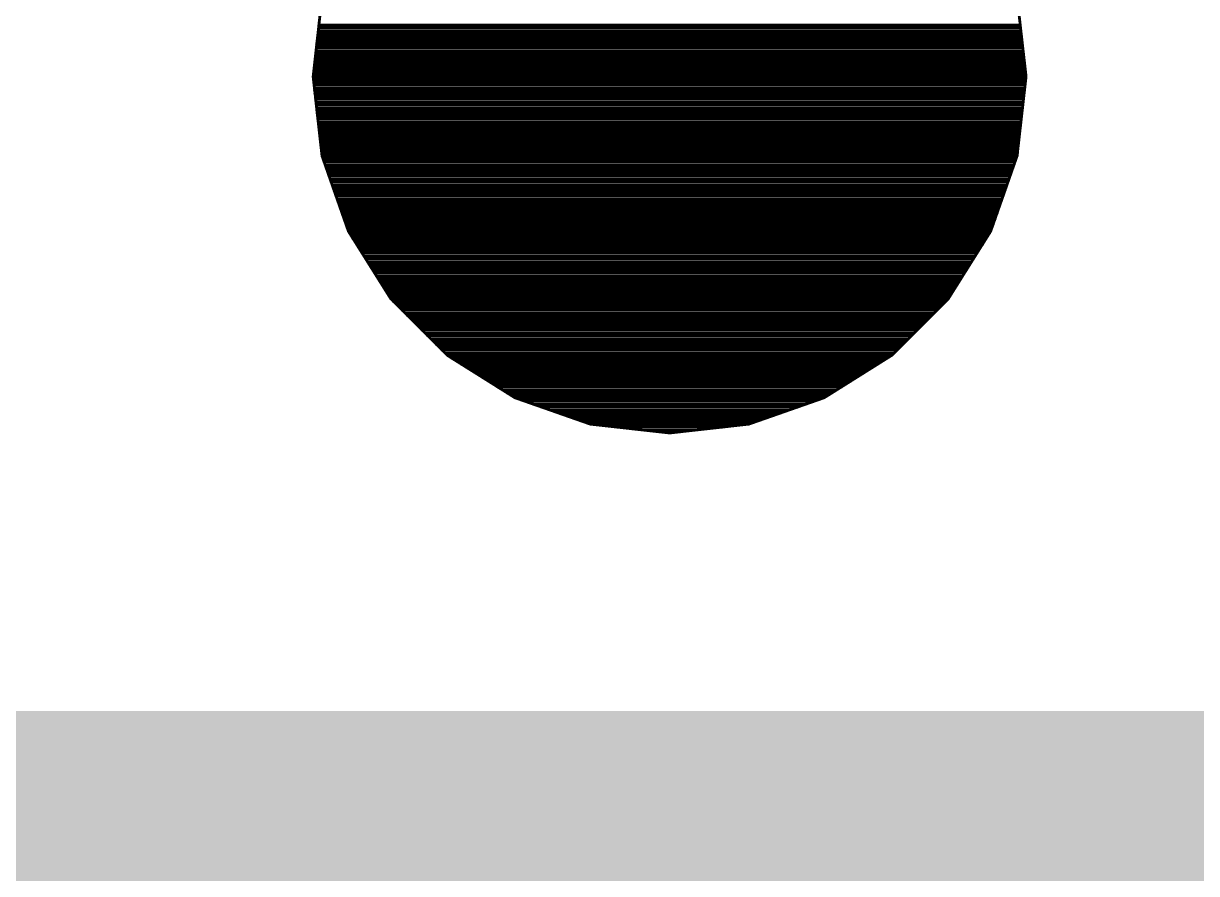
# Model space of a CAD drawing. Extents: x -11.4 to 25.5, y -10.2 to 36.9.
# Drawn here: x 10.696 to 11.741, y 5.799 to 6.556 of the extents above; entities that cross this region are included whole.
import ezdxf

# ---------------------------------------------------------------- set-up
doc = ezdxf.new("R2010")
doc.units = 0
doc.layers.add('16', color=132, linetype='CONTINUOUS')
doc.layers.add('21', color=41, linetype='CONTINUOUS')

msp = doc.modelspace()

# ---------------------------------------------------------------- linework, layer by layer
at = {"layer": '16', "const_width": 0.2032}
msp.add_lwpolyline([(8.128, 5.842), (14.351, 5.842)], dxfattribs=at)
at = {"layer": '21', "const_width": 0.0025}
for points in [[(10.9617, 6.5794), (10.9538, 6.5088)], [(11.5888, 6.5088), (11.5808, 6.5794)], [(10.9587, 6.5523), (11.5838, 6.5523)], [(10.9589, 6.5548), (11.5836, 6.5548)], [(10.9572, 6.5396), (11.5853, 6.5396)], [(10.9575, 6.5421), (11.585, 6.5421)], [(10.9578, 6.5447), (11.5847, 6.5447)], [(10.9581, 6.5472), (11.5844, 6.5472)], [(10.9584, 6.5497), (11.5841, 6.5497)], [(10.9561, 6.5294), (11.5864, 6.5294)], [(10.9564, 6.5319), (11.5861, 6.5319)], [(10.9566, 6.5345), (11.5859, 6.5345)], [(10.9569, 6.537), (11.5856, 6.537)], [(10.9549, 6.5192), (11.5876, 6.5192)], [(10.9552, 6.5218), (11.5873, 6.5218)], [(10.9555, 6.5243), (11.587, 6.5243)], [(10.9558, 6.5269), (11.5867, 6.5269)], [(10.9538, 6.5091), (11.5887, 6.5091)], [(10.9538, 6.5088), (10.9617, 6.4381)], [(10.9541, 6.5116), (11.5884, 6.5116)], [(10.9544, 6.5142), (11.5881, 6.5142)], [(10.9546, 6.5167), (11.5879, 6.5167)], [(11.5808, 6.4381), (11.5888, 6.5088)], [(10.954, 6.5065), (11.5885, 6.5065)], [(10.9543, 6.504), (11.5882, 6.504)], [(10.9546, 6.5015), (11.5879, 6.5015)], [(10.9549, 6.4989), (11.5876, 6.4989)], [(10.9551, 6.4964), (11.5874, 6.4964)], [(10.9554, 6.4938), (11.5871, 6.4938)], [(10.9557, 6.4913), (11.5868, 6.4913)], [(10.956, 6.4888), (11.5865, 6.4888)], [(10.9563, 6.4862), (11.5862, 6.4862)], [(10.9566, 6.4837), (11.5859, 6.4837)], [(10.9569, 6.4811), (11.5856, 6.4811)], [(10.9571, 6.4786), (11.5854, 6.4786)], [(10.9574, 6.4761), (11.5851, 6.4761)], [(10.9577, 6.4735), (11.5848, 6.4735)], [(10.958, 6.471), (11.5845, 6.471)], [(10.9583, 6.4684), (11.5842, 6.4684)], [(10.9586, 6.4659), (11.5839, 6.4659)], [(10.9589, 6.4634), (11.5836, 6.4634)], [(10.9592, 6.4608), (11.5833, 6.4608)], [(10.9594, 6.4583), (11.5831, 6.4583)], [(10.9597, 6.4557), (11.5828, 6.4557)], [(10.96, 6.4532), (11.5825, 6.4532)], [(10.9603, 6.4506), (11.5822, 6.4506)], [(10.9606, 6.4481), (11.5819, 6.4481)], [(10.9609, 6.4456), (11.5816, 6.4456)], [(10.9612, 6.443), (11.5813, 6.443)], [(10.9614, 6.4405), (11.5811, 6.4405)], [(10.9617, 6.4381), (10.9852, 6.371)], [(10.9618, 6.4379), (11.5807, 6.4379)], [(10.9627, 6.4354), (11.5798, 6.4354)], [(11.5573, 6.371), (11.5808, 6.4381)], [(10.9635, 6.4329), (11.579, 6.4329)], [(10.9644, 6.4303), (11.5781, 6.4303)], [(10.9653, 6.4278), (11.5772, 6.4278)], [(10.9662, 6.4252), (11.5763, 6.4252)], [(10.9671, 6.4227), (11.5754, 6.4227)], [(10.968, 6.4202), (11.5745, 6.4202)], [(10.9689, 6.4176), (11.5736, 6.4176)], [(10.9698, 6.4151), (11.5727, 6.4151)], [(10.9707, 6.4125), (11.5718, 6.4125)], [(10.9715, 6.41), (11.571, 6.41)], [(10.9724, 6.4075), (11.5701, 6.4075)], [(10.9733, 6.4049), (11.5692, 6.4049)], [(10.9742, 6.4024), (11.5683, 6.4024)], [(10.9751, 6.3998), (11.5674, 6.3998)], [(10.976, 6.3973), (11.5665, 6.3973)], [(10.9769, 6.3948), (11.5656, 6.3948)], [(10.9778, 6.3922), (11.5647, 6.3922)], [(10.9787, 6.3897), (11.5638, 6.3897)], [(10.9795, 6.3871), (11.563, 6.3871)], [(10.9804, 6.3846), (11.5621, 6.3846)], [(10.9813, 6.3821), (11.5612, 6.3821)], [(10.9822, 6.3795), (11.5603, 6.3795)], [(10.9831, 6.377), (11.5594, 6.377)], [(10.984, 6.3744), (11.5585, 6.3744)], [(10.9849, 6.3719), (11.5576, 6.3719)], [(10.9852, 6.371), (11.023, 6.3108)], [(10.9862, 6.3693), (11.5563, 6.3693)], [(10.9878, 6.3668), (11.5547, 6.3668)], [(10.9894, 6.3643), (11.5531, 6.3643)], [(11.5195, 6.3108), (11.5573, 6.371)], [(10.991, 6.3617), (11.5515, 6.3617)], [(10.9926, 6.3592), (11.5499, 6.3592)], [(10.9942, 6.3566), (11.5483, 6.3566)], [(10.9958, 6.3541), (11.5467, 6.3541)], [(10.9974, 6.3516), (11.5451, 6.3516)], [(10.999, 6.349), (11.5435, 6.349)], [(11.0006, 6.3465), (11.5419, 6.3465)], [(11.0022, 6.3439), (11.5403, 6.3439)], [(11.0038, 6.3414), (11.5387, 6.3414)], [(11.0054, 6.3389), (11.5371, 6.3389)], [(11.007, 6.3363), (11.5355, 6.3363)], [(11.0086, 6.3338), (11.5339, 6.3338)], [(11.0102, 6.3312), (11.5323, 6.3312)], [(11.0118, 6.3287), (11.5307, 6.3287)], [(11.0134, 6.3262), (11.5291, 6.3262)], [(11.015, 6.3236), (11.5275, 6.3236)], [(11.0166, 6.3211), (11.5259, 6.3211)], [(11.0182, 6.3185), (11.5243, 6.3185)], [(11.0197, 6.316), (11.5228, 6.316)], [(11.0213, 6.3135), (11.5212, 6.3135)], [(11.0229, 6.3109), (11.5196, 6.3109)], [(11.023, 6.3108), (11.0733, 6.2605)], [(11.4692, 6.2605), (11.5195, 6.3108)], [(11.0254, 6.3084), (11.5171, 6.3084)], [(11.028, 6.3058), (11.5145, 6.3058)], [(11.0305, 6.3033), (11.512, 6.3033)], [(11.0331, 6.3008), (11.5094, 6.3008)], [(11.0356, 6.2982), (11.5069, 6.2982)], [(11.0381, 6.2957), (11.5044, 6.2957)], [(11.0407, 6.2931), (11.5018, 6.2931)], [(11.0432, 6.2906), (11.4993, 6.2906)], [(11.0458, 6.288), (11.4967, 6.288)], [(11.0483, 6.2855), (11.4942, 6.2855)], [(11.0508, 6.283), (11.4917, 6.283)], [(11.0534, 6.2804), (11.4891, 6.2804)], [(11.0559, 6.2779), (11.4866, 6.2779)], [(11.0585, 6.2753), (11.484, 6.2753)], [(11.061, 6.2728), (11.4815, 6.2728)], [(11.0635, 6.2703), (11.479, 6.2703)], [(11.0661, 6.2677), (11.4764, 6.2677)], [(11.0686, 6.2652), (11.4739, 6.2652)], [(11.0712, 6.2626), (11.4713, 6.2626)], [(11.0733, 6.2605), (11.1335, 6.2227)], [(11.074, 6.2601), (11.4685, 6.2601)], [(11.078, 6.2576), (11.4645, 6.2576)], [(11.409, 6.2227), (11.4692, 6.2605)], [(11.082, 6.255), (11.4605, 6.255)], [(11.0861, 6.2525), (11.4564, 6.2525)], [(11.0901, 6.2499), (11.4524, 6.2499)], [(11.0942, 6.2474), (11.4483, 6.2474)], [(11.0982, 6.2449), (11.4443, 6.2449)], [(11.1023, 6.2423), (11.4402, 6.2423)], [(11.1063, 6.2398), (11.4362, 6.2398)], [(11.1103, 6.2372), (11.4322, 6.2372)], [(11.1144, 6.2347), (11.4281, 6.2347)], [(11.1184, 6.2322), (11.4241, 6.2322)], [(11.1225, 6.2296), (11.42, 6.2296)], [(11.1265, 6.2271), (11.416, 6.2271)], [(11.1306, 6.2245), (11.4119, 6.2245)], [(11.1335, 6.2227), (11.2006, 6.1992)], [(11.1355, 6.222), (11.407, 6.222)], [(11.1428, 6.2195), (11.3997, 6.2195)], [(11.15, 6.2169), (11.3925, 6.2169)], [(11.3419, 6.1992), (11.409, 6.2227)], [(11.1573, 6.2144), (11.3852, 6.2144)], [(11.1645, 6.2118), (11.378, 6.2118)], [(11.1718, 6.2093), (11.3707, 6.2093)], [(11.1791, 6.2067), (11.3634, 6.2067)], [(11.1863, 6.2042), (11.3562, 6.2042)], [(11.1936, 6.2017), (11.3489, 6.2017)], [(11.2006, 6.1992), (11.2713, 6.1913)], [(11.2013, 6.1991), (11.3412, 6.1991)], [(11.2239, 6.1966), (11.3186, 6.1966)], [(11.2713, 6.1913), (11.3419, 6.1992)], [(11.2465, 6.194), (11.296, 6.194)], [(11.269, 6.1915), (11.2735, 6.1915)]]:
    msp.add_lwpolyline(points, dxfattribs=at)
at = {"layer": '21', "const_width": 0.0013}
for points in [[(10.9587, 6.5529, 1), (10.9587, 6.5516)], [(10.9589, 6.5554, 1), (10.9589, 6.5542)], [(10.9592, 6.558, 1), (10.9592, 6.5567)], [(11.5833, 6.5567, 1), (11.5833, 6.558)], [(11.5836, 6.5542, 1), (11.5836, 6.5554)], [(11.5838, 6.5516, 1), (11.5838, 6.5529)], [(10.9572, 6.5402, 1), (10.9572, 6.5389)], [(10.9575, 6.5427, 1), (10.9575, 6.5415)], [(10.9578, 6.5453, 1), (10.9578, 6.544)], [(10.9581, 6.5478, 1), (10.9581, 6.5466)], [(10.9584, 6.5504, 1), (10.9584, 6.5491)], [(11.5841, 6.5491, 1), (11.5841, 6.5504)], [(11.5844, 6.5466, 1), (11.5844, 6.5478)], [(11.5847, 6.544, 1), (11.5847, 6.5453)], [(11.585, 6.5415, 1), (11.585, 6.5427)], [(11.5853, 6.5389, 1), (11.5853, 6.5402)], [(10.9561, 6.53, 1), (10.9561, 6.5288)], [(10.9564, 6.5326, 1), (10.9564, 6.5313)], [(10.9566, 6.5351, 1), (10.9566, 6.5339)], [(10.9569, 6.5377, 1), (10.9569, 6.5364)], [(11.5856, 6.5364, 1), (11.5856, 6.5377)], [(11.5859, 6.5339, 1), (11.5859, 6.5351)], [(11.5861, 6.5313, 1), (11.5861, 6.5326)], [(11.5864, 6.5288, 1), (11.5864, 6.53)], [(10.9549, 6.5199, 1), (10.9549, 6.5186)], [(10.9552, 6.5224, 1), (10.9552, 6.5211)], [(10.9555, 6.525, 1), (10.9555, 6.5237)], [(10.9558, 6.5275, 1), (10.9558, 6.5262)], [(11.5867, 6.5262, 1), (11.5867, 6.5275)], [(11.587, 6.5237, 1), (11.587, 6.525)], [(11.5873, 6.5211, 1), (11.5873, 6.5224)], [(11.5876, 6.5186, 1), (11.5876, 6.5199)], [(10.9544, 6.5088, 1), (10.9531, 6.5087)], [(10.9531, 6.5088, 1), (10.9544, 6.5087)], [(10.9538, 6.5097, 1), (10.9538, 6.5084)], [(10.9541, 6.5123, 1), (10.9541, 6.511)], [(10.9544, 6.5148, 1), (10.9544, 6.5135)], [(10.9546, 6.5173, 1), (10.9546, 6.5161)], [(11.5879, 6.5161, 1), (11.5879, 6.5173)], [(11.5881, 6.5135, 1), (11.5881, 6.5148)], [(11.5894, 6.5087, 1), (11.5881, 6.5088)], [(11.5881, 6.5087, 1), (11.5894, 6.5088)], [(11.5884, 6.511, 1), (11.5884, 6.5123)], [(11.5887, 6.5084, 1), (11.5887, 6.5097)], [(10.954, 6.5072, 1), (10.954, 6.5059)], [(10.9543, 6.5046, 1), (10.9543, 6.5034)], [(10.9546, 6.5021, 1), (10.9546, 6.5008)], [(10.9549, 6.4996, 1), (10.9549, 6.4983)], [(11.5876, 6.4983, 1), (11.5876, 6.4996)], [(11.5879, 6.5008, 1), (11.5879, 6.5021)], [(11.5882, 6.5034, 1), (11.5882, 6.5046)], [(11.5885, 6.5059, 1), (11.5885, 6.5072)], [(10.9551, 6.497, 1), (10.9551, 6.4957)], [(10.9554, 6.4945, 1), (10.9554, 6.4932)], [(10.9557, 6.4919, 1), (10.9557, 6.4907)], [(10.956, 6.4894, 1), (10.956, 6.4881)], [(11.5865, 6.4881, 1), (11.5865, 6.4894)], [(11.5868, 6.4907, 1), (11.5868, 6.4919)], [(11.5871, 6.4932, 1), (11.5871, 6.4945)], [(11.5874, 6.4957, 1), (11.5874, 6.497)], [(10.9563, 6.4869, 1), (10.9563, 6.4856)], [(10.9566, 6.4843, 1), (10.9566, 6.483)], [(10.9569, 6.4818, 1), (10.9569, 6.4805)], [(10.9571, 6.4792, 1), (10.9571, 6.478)], [(11.5854, 6.478, 1), (11.5854, 6.4792)], [(11.5856, 6.4805, 1), (11.5856, 6.4818)], [(11.5859, 6.483, 1), (11.5859, 6.4843)], [(11.5862, 6.4856, 1), (11.5862, 6.4869)], [(10.9574, 6.4767, 1), (10.9574, 6.4754)], [(10.9577, 6.4741, 1), (10.9577, 6.4729)], [(10.958, 6.4716, 1), (10.958, 6.4703)], [(10.9583, 6.4691, 1), (10.9583, 6.4678)], [(11.5842, 6.4678, 1), (11.5842, 6.4691)], [(11.5845, 6.4703, 1), (11.5845, 6.4716)], [(11.5848, 6.4729, 1), (11.5848, 6.4741)], [(11.5851, 6.4754, 1), (11.5851, 6.4767)], [(10.9586, 6.4665, 1), (10.9586, 6.4653)], [(10.9589, 6.464, 1), (10.9589, 6.4627)], [(10.9592, 6.4614, 1), (10.9592, 6.4602)], [(10.9594, 6.4589, 1), (10.9594, 6.4576)], [(10.9597, 6.4564, 1), (10.9597, 6.4551)], [(11.5828, 6.4551, 1), (11.5828, 6.4564)], [(11.5831, 6.4576, 1), (11.5831, 6.4589)], [(11.5833, 6.4602, 1), (11.5833, 6.4614)], [(11.5836, 6.4627, 1), (11.5836, 6.464)], [(11.5839, 6.4653, 1), (11.5839, 6.4665)], [(10.96, 6.4538, 1), (10.96, 6.4526)], [(10.9603, 6.4513, 1), (10.9603, 6.45)], [(10.9606, 6.4487, 1), (10.9606, 6.4475)], [(10.9609, 6.4462, 1), (10.9609, 6.4449)], [(11.5816, 6.4449, 1), (11.5816, 6.4462)], [(11.5819, 6.4475, 1), (11.5819, 6.4487)], [(11.5822, 6.45, 1), (11.5822, 6.4513)], [(11.5825, 6.4526, 1), (11.5825, 6.4538)], [(10.9612, 6.4437, 1), (10.9612, 6.4424)], [(10.9614, 6.4411, 1), (10.9614, 6.4398)], [(10.9623, 6.4383, 1), (10.9611, 6.4379)], [(10.9611, 6.438, 1), (10.9623, 6.4382)], [(10.9618, 6.4386, 1), (10.9618, 6.4373)], [(10.9627, 6.436, 1), (10.9627, 6.4348)], [(11.5798, 6.4348, 1), (11.5798, 6.436)], [(11.5814, 6.4379, 1), (11.5802, 6.4383)], [(11.5802, 6.4382, 1), (11.5814, 6.438)], [(11.5807, 6.4373, 1), (11.5807, 6.4386)], [(11.5811, 6.4398, 1), (11.5811, 6.4411)], [(11.5813, 6.4424, 1), (11.5813, 6.4437)], [(10.9635, 6.4335, 1), (10.9635, 6.4322)], [(10.9644, 6.431, 1), (10.9644, 6.4297)], [(10.9653, 6.4284, 1), (10.9653, 6.4271)], [(10.9662, 6.4259, 1), (10.9662, 6.4246)], [(11.5763, 6.4246, 1), (11.5763, 6.4259)], [(11.5772, 6.4271, 1), (11.5772, 6.4284)], [(11.5781, 6.4297, 1), (11.5781, 6.431)], [(11.579, 6.4322, 1), (11.579, 6.4335)], [(10.9671, 6.4233, 1), (10.9671, 6.4221)], [(10.968, 6.4208, 1), (10.968, 6.4195)], [(10.9689, 6.4183, 1), (10.9689, 6.417)], [(10.9698, 6.4157, 1), (10.9698, 6.4144)], [(11.5727, 6.4144, 1), (11.5727, 6.4157)], [(11.5736, 6.417, 1), (11.5736, 6.4183)], [(11.5745, 6.4195, 1), (11.5745, 6.4208)], [(11.5754, 6.4221, 1), (11.5754, 6.4233)], [(10.9707, 6.4132, 1), (10.9707, 6.4119)], [(10.9715, 6.4106, 1), (10.9715, 6.4094)], [(10.9724, 6.4081, 1), (10.9724, 6.4068)], [(10.9733, 6.4056, 1), (10.9733, 6.4043)], [(11.5692, 6.4043, 1), (11.5692, 6.4056)], [(11.5701, 6.4068, 1), (11.5701, 6.4081)], [(11.571, 6.4094, 1), (11.571, 6.4106)], [(11.5718, 6.4119, 1), (11.5718, 6.4132)], [(10.9742, 6.403, 1), (10.9742, 6.4017)], [(10.9751, 6.4005, 1), (10.9751, 6.3992)], [(10.976, 6.3979, 1), (10.976, 6.3967)], [(10.9769, 6.3954, 1), (10.9769, 6.3941)], [(11.5656, 6.3941, 1), (11.5656, 6.3954)], [(11.5665, 6.3967, 1), (11.5665, 6.3979)], [(11.5674, 6.3992, 1), (11.5674, 6.4005)], [(11.5683, 6.4017, 1), (11.5683, 6.403)], [(10.9778, 6.3928, 1), (10.9778, 6.3916)], [(10.9787, 6.3903, 1), (10.9787, 6.389)], [(10.9795, 6.3878, 1), (10.9795, 6.3865)], [(10.9804, 6.3852, 1), (10.9804, 6.384)], [(11.5621, 6.384, 1), (11.5621, 6.3852)], [(11.563, 6.3865, 1), (11.563, 6.3878)], [(11.5638, 6.389, 1), (11.5638, 6.3903)], [(11.5647, 6.3916, 1), (11.5647, 6.3928)], [(10.9813, 6.3827, 1), (10.9813, 6.3814)], [(10.9822, 6.3801, 1), (10.9822, 6.3789)], [(10.9831, 6.3776, 1), (10.9831, 6.3763)], [(10.984, 6.3751, 1), (10.984, 6.3738)], [(11.5585, 6.3738, 1), (11.5585, 6.3751)], [(11.5594, 6.3763, 1), (11.5594, 6.3776)], [(11.5603, 6.3789, 1), (11.5603, 6.3801)], [(11.5612, 6.3814, 1), (11.5612, 6.3827)], [(10.9849, 6.3725, 1), (10.9849, 6.3713)], [(10.9857, 6.3713, 1), (10.9847, 6.3707)], [(10.9846, 6.3708, 1), (10.9858, 6.3712)], [(10.9862, 6.37, 1), (10.9862, 6.3687)], [(10.9878, 6.3674, 1), (10.9878, 6.3662)], [(10.9894, 6.3649, 1), (10.9894, 6.3636)], [(10.991, 6.3624, 1), (10.991, 6.3611)], [(11.5515, 6.3611, 1), (11.5515, 6.3624)], [(11.5531, 6.3636, 1), (11.5531, 6.3649)], [(11.5547, 6.3662, 1), (11.5547, 6.3674)], [(11.5563, 6.3687, 1), (11.5563, 6.37)], [(11.5567, 6.3712, 1), (11.5579, 6.3708)], [(11.5578, 6.3707, 1), (11.5568, 6.3713)], [(11.5576, 6.3713, 1), (11.5576, 6.3725)], [(10.9926, 6.3598, 1), (10.9926, 6.3585)], [(10.9942, 6.3573, 1), (10.9942, 6.356)], [(10.9958, 6.3547, 1), (10.9958, 6.3535)], [(10.9974, 6.3522, 1), (10.9974, 6.3509)], [(11.5451, 6.3509, 1), (11.5451, 6.3522)], [(11.5467, 6.3535, 1), (11.5467, 6.3547)], [(11.5483, 6.356, 1), (11.5483, 6.3573)], [(11.5499, 6.3585, 1), (11.5499, 6.3598)], [(10.999, 6.3497, 1), (10.999, 6.3484)], [(11.0006, 6.3471, 1), (11.0006, 6.3458)], [(11.0022, 6.3446, 1), (11.0022, 6.3433)], [(11.0038, 6.342, 1), (11.0038, 6.3408)], [(11.5387, 6.3408, 1), (11.5387, 6.342)], [(11.5403, 6.3433, 1), (11.5403, 6.3446)], [(11.5419, 6.3458, 1), (11.5419, 6.3471)], [(11.5435, 6.3484, 1), (11.5435, 6.3497)], [(11.0054, 6.3395, 1), (11.0054, 6.3382)], [(11.007, 6.337, 1), (11.007, 6.3357)], [(11.0086, 6.3344, 1), (11.0086, 6.3331)], [(11.0102, 6.3319, 1), (11.0102, 6.3306)], [(11.5323, 6.3306, 1), (11.5323, 6.3319)], [(11.5339, 6.3331, 1), (11.5339, 6.3344)], [(11.5355, 6.3357, 1), (11.5355, 6.337)], [(11.5371, 6.3382, 1), (11.5371, 6.3395)], [(11.0118, 6.3293, 1), (11.0118, 6.3281)], [(11.0134, 6.3268, 1), (11.0134, 6.3255)], [(11.015, 6.3243, 1), (11.015, 6.323)], [(11.0166, 6.3217, 1), (11.0166, 6.3204)], [(11.5259, 6.3204, 1), (11.5259, 6.3217)], [(11.5275, 6.323, 1), (11.5275, 6.3243)], [(11.5291, 6.3255, 1), (11.5291, 6.3268)], [(11.5307, 6.3281, 1), (11.5307, 6.3293)], [(11.0182, 6.3192, 1), (11.0182, 6.3179)], [(11.0197, 6.3166, 1), (11.0197, 6.3154)], [(11.0213, 6.3141, 1), (11.0213, 6.3128)], [(11.0229, 6.3115, 1), (11.0229, 6.3103)], [(11.0235, 6.3112, 1), (11.0226, 6.3103)], [(11.0225, 6.3105, 1), (11.0236, 6.3111)], [(11.5189, 6.3111, 1), (11.52, 6.3105)], [(11.5199, 6.3103, 1), (11.519, 6.3112)], [(11.5196, 6.3103, 1), (11.5196, 6.3115)], [(11.5212, 6.3128, 1), (11.5212, 6.3141)], [(11.5228, 6.3154, 1), (11.5228, 6.3166)], [(11.5243, 6.3179, 1), (11.5243, 6.3192)], [(11.0254, 6.309, 1), (11.0254, 6.3077)], [(11.028, 6.3065, 1), (11.028, 6.3052)], [(11.0305, 6.3039, 1), (11.0305, 6.3027)], [(11.0331, 6.3014, 1), (11.0331, 6.3001)], [(11.5094, 6.3001, 1), (11.5094, 6.3014)], [(11.512, 6.3027, 1), (11.512, 6.3039)], [(11.5145, 6.3052, 1), (11.5145, 6.3065)], [(11.5171, 6.3077, 1), (11.5171, 6.309)], [(11.0356, 6.2988, 1), (11.0356, 6.2976)], [(11.0381, 6.2963, 1), (11.0381, 6.295)], [(11.0407, 6.2938, 1), (11.0407, 6.2925)], [(11.0432, 6.2912, 1), (11.0432, 6.29)], [(11.4993, 6.29, 1), (11.4993, 6.2912)], [(11.5018, 6.2925, 1), (11.5018, 6.2938)], [(11.5044, 6.295, 1), (11.5044, 6.2963)], [(11.5069, 6.2976, 1), (11.5069, 6.2988)], [(11.0458, 6.2887, 1), (11.0458, 6.2874)], [(11.0483, 6.2861, 1), (11.0483, 6.2849)], [(11.0508, 6.2836, 1), (11.0508, 6.2823)], [(11.0534, 6.2811, 1), (11.0534, 6.2798)], [(11.4891, 6.2798, 1), (11.4891, 6.2811)], [(11.4917, 6.2823, 1), (11.4917, 6.2836)], [(11.4942, 6.2849, 1), (11.4942, 6.2861)], [(11.4967, 6.2874, 1), (11.4967, 6.2887)], [(11.0559, 6.2785, 1), (11.0559, 6.2772)], [(11.0585, 6.276, 1), (11.0585, 6.2747)], [(11.061, 6.2734, 1), (11.061, 6.2722)], [(11.0635, 6.2709, 1), (11.0635, 6.2696)], [(11.0661, 6.2684, 1), (11.0661, 6.2671)], [(11.4764, 6.2671, 1), (11.4764, 6.2684)], [(11.479, 6.2696, 1), (11.479, 6.2709)], [(11.4815, 6.2722, 1), (11.4815, 6.2734)], [(11.484, 6.2747, 1), (11.484, 6.276)], [(11.4866, 6.2772, 1), (11.4866, 6.2785)], [(11.0686, 6.2658, 1), (11.0686, 6.2645)], [(11.0712, 6.2633, 1), (11.0712, 6.262)], [(11.0736, 6.2611, 1), (11.073, 6.26)], [(11.0728, 6.2601, 1), (11.0737, 6.261)], [(11.074, 6.2607, 1), (11.074, 6.2595)], [(11.078, 6.2582, 1), (11.078, 6.2569)], [(11.4645, 6.2569, 1), (11.4645, 6.2582)], [(11.4685, 6.2595, 1), (11.4685, 6.2607)], [(11.4688, 6.261, 1), (11.4697, 6.2601)], [(11.4695, 6.26, 1), (11.4689, 6.2611)], [(11.4713, 6.262, 1), (11.4713, 6.2633)], [(11.4739, 6.2645, 1), (11.4739, 6.2658)], [(11.082, 6.2557, 1), (11.082, 6.2544)], [(11.0861, 6.2531, 1), (11.0861, 6.2518)], [(11.0901, 6.2506, 1), (11.0901, 6.2493)], [(11.0942, 6.248, 1), (11.0942, 6.2468)], [(11.4483, 6.2468, 1), (11.4483, 6.248)], [(11.4524, 6.2493, 1), (11.4524, 6.2506)], [(11.4564, 6.2518, 1), (11.4564, 6.2531)], [(11.4605, 6.2544, 1), (11.4605, 6.2557)], [(11.0982, 6.2455, 1), (11.0982, 6.2442)], [(11.1023, 6.243, 1), (11.1023, 6.2417)], [(11.1063, 6.2404, 1), (11.1063, 6.2391)], [(11.1103, 6.2379, 1), (11.1103, 6.2366)], [(11.4322, 6.2366, 1), (11.4322, 6.2379)], [(11.4362, 6.2391, 1), (11.4362, 6.2404)], [(11.4402, 6.2417, 1), (11.4402, 6.243)], [(11.4443, 6.2442, 1), (11.4443, 6.2455)], [(11.1144, 6.2353, 1), (11.1144, 6.2341)], [(11.1184, 6.2328, 1), (11.1184, 6.2315)], [(11.1225, 6.2302, 1), (11.1225, 6.229)], [(11.1265, 6.2277, 1), (11.1265, 6.2264)], [(11.416, 6.2264, 1), (11.416, 6.2277)], [(11.42, 6.229, 1), (11.42, 6.2302)], [(11.4241, 6.2315, 1), (11.4241, 6.2328)], [(11.4281, 6.2341, 1), (11.4281, 6.2353)], [(11.1306, 6.2252, 1), (11.1306, 6.2239)], [(11.1337, 6.2233, 1), (11.1333, 6.2221)], [(11.1332, 6.2222, 1), (11.1338, 6.2232)], [(11.1355, 6.2226, 1), (11.1355, 6.2214)], [(11.1428, 6.2201, 1), (11.1428, 6.2188)], [(11.15, 6.2175, 1), (11.15, 6.2163)], [(11.3925, 6.2163, 1), (11.3925, 6.2175)], [(11.3997, 6.2188, 1), (11.3997, 6.2201)], [(11.407, 6.2214, 1), (11.407, 6.2226)], [(11.4087, 6.2232, 1), (11.4093, 6.2222)], [(11.4092, 6.2221, 1), (11.4088, 6.2233)], [(11.4119, 6.2239, 1), (11.4119, 6.2252)], [(11.1573, 6.215, 1), (11.1573, 6.2137)], [(11.1645, 6.2125, 1), (11.1645, 6.2112)], [(11.1718, 6.2099, 1), (11.1718, 6.2087)], [(11.1791, 6.2074, 1), (11.1791, 6.2061)], [(11.3634, 6.2061, 1), (11.3634, 6.2074)], [(11.3707, 6.2087, 1), (11.3707, 6.2099)], [(11.378, 6.2112, 1), (11.378, 6.2125)], [(11.3852, 6.2137, 1), (11.3852, 6.215)], [(11.1863, 6.2048, 1), (11.1863, 6.2036)], [(11.1936, 6.2023, 1), (11.1936, 6.201)], [(11.2007, 6.1998, 1), (11.2005, 6.1986)], [(11.2004, 6.1986, 1), (11.2008, 6.1998)], [(11.2013, 6.1998, 1), (11.2013, 6.1985)], [(11.2239, 6.1972, 1), (11.2239, 6.1959)], [(11.3186, 6.1959, 1), (11.3186, 6.1972)], [(11.3417, 6.1998, 1), (11.3421, 6.1986)], [(11.3412, 6.1985, 1), (11.3412, 6.1998)], [(11.342, 6.1986, 1), (11.3418, 6.1998)], [(11.3489, 6.201, 1), (11.3489, 6.2023)], [(11.3562, 6.2036, 1), (11.3562, 6.2048)], [(11.2465, 6.1947, 1), (11.2465, 6.1934)], [(11.269, 6.1921, 1), (11.269, 6.1909)], [(11.2712, 6.1919, 1), (11.2713, 6.1906)], [(11.2712, 6.1906, 1), (11.2713, 6.1919)], [(11.2735, 6.1909, 1), (11.2735, 6.1921)], [(11.296, 6.1934, 1), (11.296, 6.1947)]]:
    msp.add_lwpolyline(points, format="xyb", dxfattribs=at)

doc.saveas('drawing.dxf')
